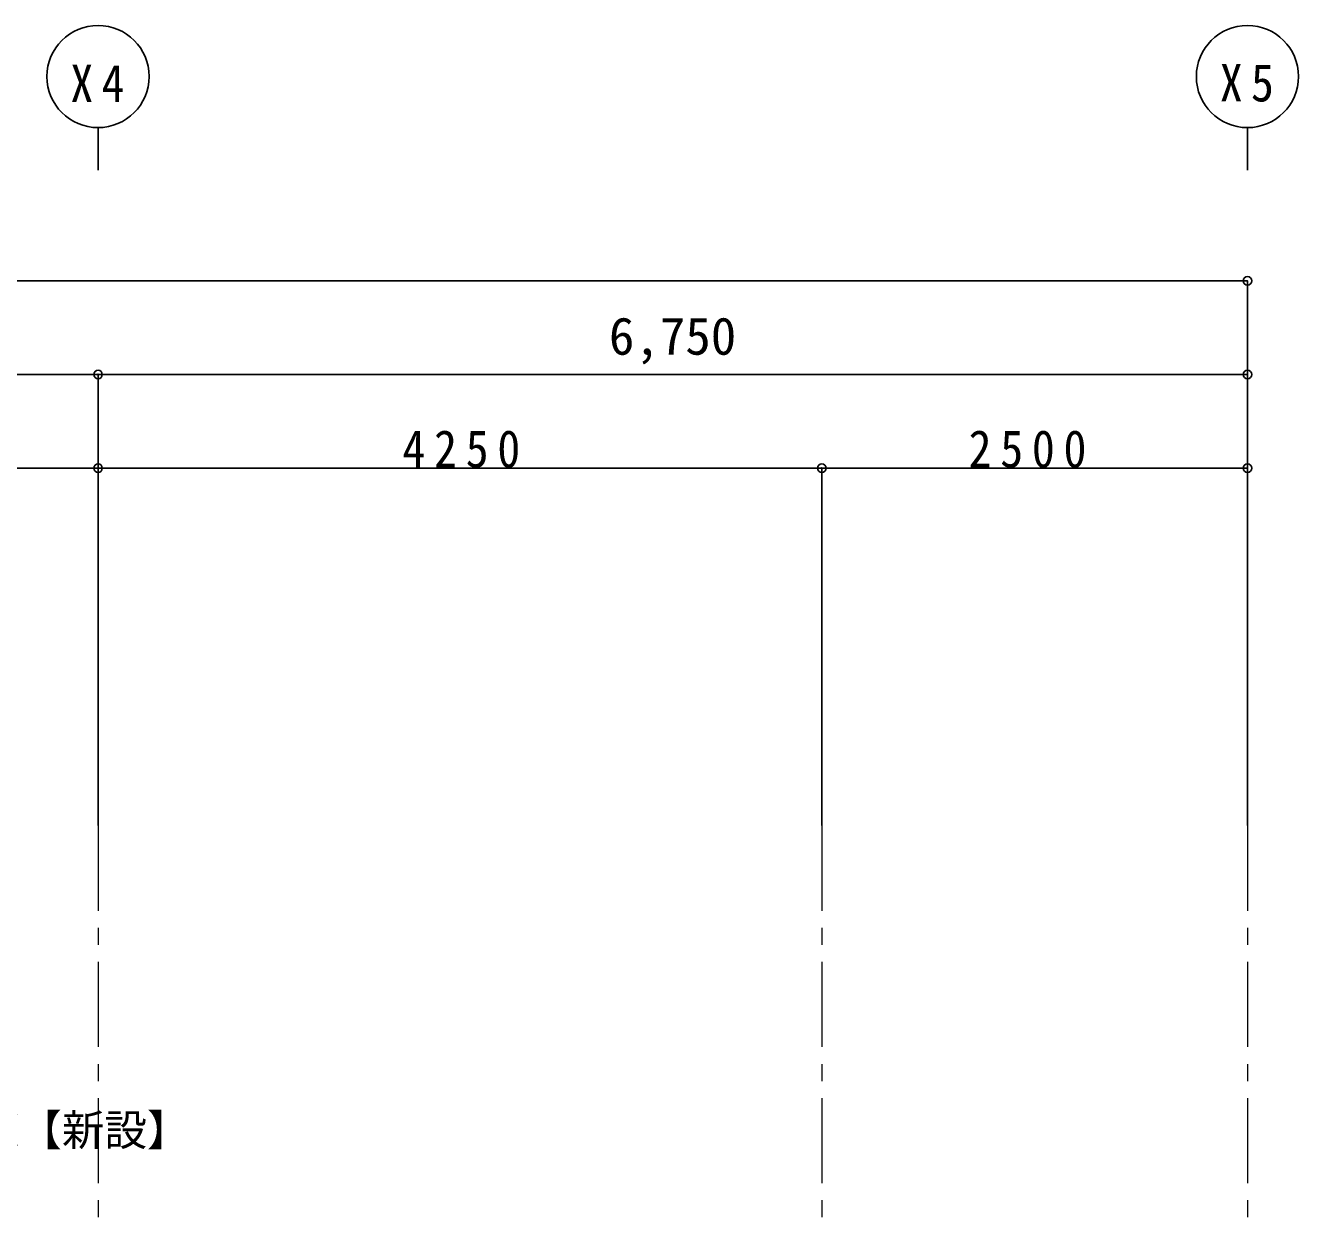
# Model space of a CAD drawing. Units: millimetres at full size, sheet at 1:100; details may follow other scales. Extents: x -23667 to 27051, y -14471 to 15029.
# Drawn here: x -449 to 7027, y 8069 to 15029 of the extents above; entities that cross this region are included whole.
import ezdxf
from ezdxf.enums import TextEntityAlignment as Align

# ---------------------------------------------------------------- set-up
doc = ezdxf.new("R2010")
doc.units = ezdxf.units.MM
doc.header["$LTSCALE"] = 100
doc.header["$PDMODE"] = 32
doc.header["$PDSIZE"] = 50
doc.linetypes.add('CHAIN1', pattern=[8, 5, -1, 1, -1])
doc.layers.add('4-0', color=4, linetype='Continuous', lineweight=18)
doc.layers.add('4-6', color=7, linetype='Continuous')
doc.layers.add('4-7', color=3, linetype='Continuous')
doc.styles.add('ＭＳ ゴシック', font='')
doc.styles.get('ＭＳ ゴシック').set_extended_font_data('MS Gothic')

msp = doc.modelspace()

# ---------------------------------------------------------------- linework, layer by layer
at = {"layer": '4-0', "linetype": 'CHAIN1'}
for p, q in [((-23.2, 10329.2), (-23.2, -9770.8)), ((4226.8, 10329.2), (4226.8, 6054.1)), ((6726.8, 10329.2), (6726.8, -9770.8))]:
    msp.add_line(p, q, dxfattribs=at)
at = {"layer": '4-6'}
for p, q in [((-23.2, 14429.2), (-23.2, 14179.2)), ((6726.8, 14429.2), (6726.8, 14179.2)), ((-14673.2, 13529.2), (6626.8, 13529.2)), ((6726.8, 13529.2), (6626.8, 13529.2)), ((6726.8, 10329.2), (6726.8, 13529.2)), ((-6773.2, 12979.2), (-23.2, 12979.2)), ((-23.2, 10329.2), (-23.2, 12979.2)), ((-23.2, 12979.2), (6726.8, 12979.2)), ((-3023.2, 12429.2), (-23.2, 12429.2)), ((-23.2, 12429.2), (4126.8, 12429.2)), ((4226.8, 12429.2), (4126.8, 12429.2)), ((4226.8, 10329.2), (4226.8, 12429.2)), ((4226.8, 12429.2), (4326.8, 12429.2)), ((4326.8, 12429.2), (6626.8, 12429.2)), ((6726.8, 12429.2), (6626.8, 12429.2))]:
    msp.add_line(p, q, dxfattribs=at)
for centre in [(-23.2, 14729.2), (6726.8, 14729.2)]:
    msp.add_circle(centre, 300, dxfattribs=at)
for p in [(6726.8, 13529.2), (-23.2, 12979.2), (6726.8, 12979.2), (-23.2, 12429.2), (4226.8, 12429.2), (6726.8, 12429.2)]:
    msp.add_point(p, dxfattribs=at)

# ---------------------------------------------------------------- texts
at = {"layer": '4-6', "color": 3, "style": 'ＭＳ ゴシック'}
msp.add_text('6,750', height=219.9, dxfattribs=at).set_placement((2976.8, 13029.2), align=Align.BOTTOM_LEFT)
at = {"layer": '4-6', "color": 3, "char_height": 219.9, "attachment_point": 7, "style": 'ＭＳ ゴシック'}
for s, insert in [('\\T1.36;\\W0.9;X4', (-185.7, 14579.2)), ('\\T1.36;\\W0.9;X5', (6564.3, 14579.2)), ('\\T1.38;\\W0.9;4250', (1764.3, 12429.2)), ('\\T1.38;\\W0.9;2500', (5089.3, 12429.2))]:
    msp.add_mtext(s, dxfattribs=dict(at, insert=insert))
at = {"layer": '4-7', "style": 'ＭＳ ゴシック'}
msp.add_text('ｶｰﾃﾝBOX【新設】', height=183.3, dxfattribs=at).set_placement((-1359.9, 8394.6), align=Align.BOTTOM_LEFT)

doc.saveas('drawing.dxf')
